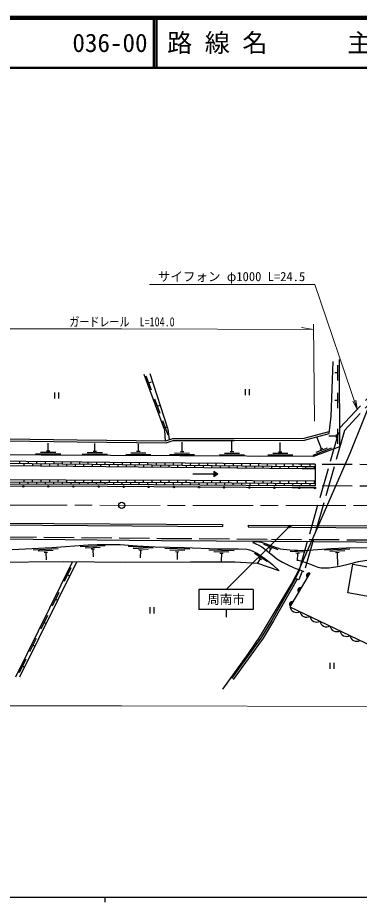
# Model space of a CAD drawing. Units: millimetres at full size, sheet at 1:1000; details may follow other scales. Extents: x 40000 to 680000, y 20000 to 380000.
# Drawn here: x 150626 to 218650, y 204000 to 380000 of the extents above; entities that cross this region are included whole.
import ezdxf
from ezdxf.enums import TextEntityAlignment as Align

# ---------------------------------------------------------------- set-up
doc = ezdxf.new("R2010")
doc.units = ezdxf.units.MM
doc.header["$LTSCALE"] = 1000
doc.linetypes.add('CHAIN', pattern=[18.5, 12, -1.5, 3.5, -1.5])
doc.linetypes.add('DASHED', pattern=[7.5, 6, -1.5])
for name, color, linetype, lineweight in [('M-BGD', 7, 'Continuous', 25), ('M-BMK', 2, 'CHAIN', 13), ('M-BMK-ROW', 30, 'Continuous', 25), ('M-BMK-SRVR', 3, 'Continuous', 25), ('M-STR-HTXT', 7, 'Continuous', 13), ('M-STR-STRC', 7, 'Continuous', 25), ('M-TTL', 2, 'Continuous', 140), ('M-TTL-BAND', 7, 'Continuous', 25), ('M-TTL-LINE', 7, 'Continuous', 50)]:
    doc.layers.add(name, color=color, linetype=linetype, lineweight=lineweight)
doc.layers.add('M-TTL-TXT', color=7, linetype='Continuous')
doc.styles.add('ＭＳ ゴシック', font='')
doc.styles.get('ＭＳ ゴシック').set_extended_font_data('MS Gothic')

# ---------------------------------------------------------------- blocks, each defined once
blk = doc.blocks.new('open_arrow')
at = {"color": 0, "linetype": 'Continuous', "lineweight": -2}
blk.add_lwpolyline([(7.5, 1.25), (0, 0), (7.5, -1.25)], dxfattribs=at)

msp = doc.modelspace()

# ---------------------------------------------------------------- hatches: boundary and pattern name
at = {"layer": 'M-BGD'}
for points in [[(189674, 288683), (190474, 289183), (189674, 289683)], [(151879, 286760, -0.41421), (151729, 286610, -0.41421), (151579, 286761, -1)], [(156879, 286749, -0.41421), (156729, 286599, -0.41421), (156579, 286749, -1)], [(161879, 286738, -0.41421), (161729, 286588, -0.41421), (161579, 286738, -1)], [(166879, 286726, -0.41421), (166729, 286577, -0.41421), (166579, 286727, -1)], [(171879, 286699, -0.41421), (171728, 286550, -0.41421), (171579, 286701, -1)], [(176879, 286664, -0.41421), (176728, 286515, -0.41421), (176579, 286666, -1)], [(181879, 286629, -0.41421), (181728, 286480, -0.41421), (181579, 286631, -1)], [(186879, 286594, -0.41421), (186728, 286445, -0.41421), (186579, 286596, -1)], [(191879, 286559, -0.41421), (191728, 286410, -0.41421), (191579, 286561, -1)], [(196879, 286524, -0.41421), (196728, 286375, -0.41421), (196579, 286527, -1)], [(201879, 286490, -0.41421), (201728, 286341, -0.41421), (201579, 286492, -1)], [(206879, 286456, -0.41421), (206728, 286307, -0.41421), (206579, 286458, -1)], [(209991, 286439, -0.41421), (209841, 286289, -0.41421), (209691, 286440, -1)], [(208291, 268622, -0.82183), (208796, 269474)], [(206570, 265720, -0.82183), (207075, 266572)], [(204918, 262935, -0.82183), (205423, 263787)]]:
    msp.add_hatch(color=256, dxfattribs=at).paths.add_polyline_path(points)
at = {"layer": 'M-STR-HTXT'}
msp.add_hatch(color=256, dxfattribs=at).paths.add_polyline_path([(204978, 278905, -1), (204539, 278666, -1)])

# ---------------------------------------------------------------- linework, layer by layer
at = {"layer": 'M-BGD'}
for p, q in [((214361, 307849), (214358, 310849)), ((176175, 308776), (177220, 305964)), ((214360, 309349), (213760, 309348)), ((176698, 307370), (177260, 307579)), ((157963, 305450), (157963, 304250)), ((158763, 305450), (158763, 304250)), ((195910, 306086), (195910, 304886)), ((196710, 306086), (196710, 304886)), ((214368, 302332), (214365, 305332)), ((177898, 304141), (178943, 301329)), ((178420, 302735), (178967, 302939)), ((214366, 303832), (213766, 303831)), ((179493, 299849), (180538, 297037)), ((180016, 298443), (180387, 298581)), ((214377, 295230), (214373, 298230)), ((193282, 293663), (193274, 295875)), ((211101, 294254), (210173, 296609)), ((214075, 296730), (212575, 296728)), ((214076, 296380), (214075, 297080)), ((156703, 293835), (156711, 295335)), ((165991, 293786), (165999, 295286)), ((174665, 293740), (174673, 295240)), ((183365, 293694), (183378, 295521)), ((202903, 293633), (202895, 295481)), ((209436, 292993), (213185, 294389)), ((210081, 293554), (212330, 294391)), ((210839, 294156), (211364, 294351)), ((154200, 293249), (159200, 293222)), ((155202, 293543), (158201, 293527)), ((156353, 293837), (157053, 293834)), ((163488, 293199), (168488, 293172)), ((164489, 293494), (167489, 293478)), ((165641, 293788), (166341, 293784)), ((172162, 293153), (177162, 293126)), ((173163, 293448), (176163, 293432)), ((174315, 293741), (175015, 293738)), ((180864, 293102), (185864, 293086)), ((181865, 293399), (184864, 293389)), ((183015, 293695), (183715, 293693)), ((190780, 293071), (195780, 293056)), ((191781, 293368), (194781, 293359)), ((192932, 293664), (193632, 293662)), ((200401, 293041), (205401, 293026)), ((201402, 293338), (204402, 293329)), ((202553, 293634), (203253, 293632)), ((151006, 291727), (151004, 291328)), ((151854, 291319), (151851, 290889)), ((152706, 291709), (152704, 291310)), ((153554, 291301), (153551, 290871)), ((154406, 291691), (154404, 291291)), ((155254, 291282), (155251, 290852)), ((156106, 291672), (156104, 291273)), ((156954, 291264), (156951, 290834)), ((157806, 291654), (157803, 291255)), ((158653, 291245), (158651, 290815)), ((159506, 291636), (159503, 291236)), ((160353, 291227), (160351, 290797)), ((161206, 291617), (161203, 291218)), ((162053, 291209), (162051, 290779)), ((162906, 291599), (162903, 291199)), ((163753, 291190), (163751, 290760)), ((164606, 291581), (164603, 291181)), ((165453, 291172), (165450, 290742)), ((166306, 291562), (166303, 291162)), ((167153, 291153), (167150, 290723)), ((168005, 291544), (168003, 291144)), ((168853, 291135), (168850, 290705)), ((169705, 291526), (169703, 291126)), ((170553, 291116), (170550, 290686)), ((171405, 291510), (171403, 291107)), ((172253, 291098), (172250, 290668)), ((173105, 291493), (173103, 291089)), ((173953, 291080), (173950, 290650)), ((174805, 291476), (174803, 291070)), ((175653, 291061), (175650, 290631)), ((176505, 291460), (176503, 291052)), ((177353, 291043), (177350, 290613)), ((178205, 291443), (178202, 291034)), ((179052, 291024), (179050, 290594)), ((179905, 291426), (179902, 291015)), ((180752, 291006), (180750, 290576)), ((181605, 291410), (181602, 290997)), ((182452, 290987), (182450, 290557)), ((183305, 291393), (183302, 290978)), ((184152, 290969), (184150, 290539)), ((185005, 291376), (185002, 290960)), ((185852, 290951), (185849, 290521)), ((186705, 291360), (186702, 290941)), ((187552, 290932), (187549, 290502)), ((188405, 291343), (188402, 290923)), ((189252, 290914), (189249, 290484)), ((190105, 291326), (190102, 290905)), ((190952, 290895), (190949, 290465)), ((191804, 291310), (191802, 290886)), ((192652, 290877), (192649, 290447)), ((193504, 291293), (193502, 290868)), ((194352, 290859), (194349, 290429)), ((195204, 291276), (195202, 290849)), ((196052, 290840), (196049, 290410)), ((196904, 291260), (196902, 290831)), ((197752, 290822), (197749, 290392)), ((198604, 291243), (198602, 290812)), ((199451, 290803), (199449, 290373)), ((200304, 291226), (200301, 290794)), ((201151, 290785), (201149, 290355)), ((202004, 291210), (202001, 290776)), ((202851, 290766), (202849, 290336)), ((203704, 291193), (203701, 290757)), ((204551, 290748), (204549, 290318)), ((205404, 291177), (205401, 290739)), ((206251, 290730), (206248, 290300)), ((207104, 291161), (207101, 290720)), ((207951, 290716), (207948, 290286)), ((208804, 291149), (208801, 290713)), ((209651, 290710), (209648, 290280)), ((209868, 291141), (209843, 286839)), ((189674, 289183), (185474, 289183)), ((189674, 289683), (189674, 288683)), ((190474, 289183), (189674, 289683)), ((190474, 289183), (189674, 288683)), ((150981, 287633), (150978, 287162)), ((151833, 288060), (151831, 287630)), ((152681, 287628), (152678, 287158)), ((153533, 288055), (153531, 287625)), ((154381, 287622), (154378, 287154)), ((155233, 288050), (155231, 287620)), ((156081, 287617), (156078, 287151)), ((156933, 288045), (156931, 287615)), ((157781, 287612), (157778, 287147)), ((158633, 288039), (158631, 287609)), ((159481, 287607), (159478, 287143)), ((160333, 288034), (160331, 287604)), ((161181, 287601), (161178, 287139)), ((162033, 288029), (162031, 287599)), ((162881, 287596), (162878, 287135)), ((163733, 288024), (163731, 287594)), ((164581, 287591), (164578, 287131)), ((165433, 288018), (165431, 287588)), ((166281, 287586), (166278, 287128)), ((167133, 288013), (167131, 287583)), ((167981, 287580), (167978, 287124)), ((168833, 288008), (168831, 287578)), ((169681, 287575), (169678, 287114)), ((170533, 288003), (170531, 287573)), ((171381, 287570), (171378, 287102)), ((172233, 287997), (172231, 287567)), ((173081, 287565), (173078, 287091)), ((173933, 287992), (173931, 287562)), ((174781, 287560), (174778, 287079)), ((175633, 287987), (175631, 287557)), ((176481, 287554), (176478, 287067)), ((177333, 287982), (177331, 287552)), ((178181, 287549), (178178, 287055)), ((179033, 287976), (179031, 287546)), ((179881, 287544), (179878, 287043)), ((180733, 287971), (180731, 287541)), ((181581, 287539), (181578, 287031)), ((182433, 287966), (182431, 287536)), ((183281, 287533), (183278, 287019)), ((184133, 287961), (184131, 287531)), ((184981, 287528), (184978, 287008)), ((185833, 287955), (185831, 287522)), ((186681, 287516), (186678, 286996)), ((187533, 287949), (187531, 287510)), ((188381, 287504), (188377, 286984)), ((189233, 287942), (189231, 287498)), ((190081, 287491), (190077, 286972)), ((190933, 287936), (190931, 287485)), ((191781, 287479), (191777, 286960)), ((192633, 287930), (192631, 287473)), ((193481, 287467), (193477, 286948)), ((194333, 287923), (194331, 287461)), ((195181, 287455), (195177, 286936)), ((196033, 287917), (196031, 287449)), ((196880, 287443), (196877, 286924)), ((197733, 287911), (197730, 287436)), ((198580, 287430), (198577, 286913)), ((199433, 287904), (199430, 287424)), ((200280, 287418), (200277, 286901)), ((201133, 287898), (201130, 287412)), ((201980, 287406), (201977, 286889)), ((202833, 287892), (202830, 287400)), ((203680, 287394), (203677, 286877)), ((204533, 287885), (204530, 287388)), ((205380, 287382), (205377, 286865)), ((206233, 287879), (206230, 287375)), ((207080, 287369), (207077, 286855)), ((207933, 287873), (207930, 287363)), ((208780, 287357), (208777, 286845)), ((209633, 287866), (209630, 287351)), ((94160, 279388), (191398, 278799)), ((94162, 279738), (191400, 279149)), ((191400, 279149), (191398, 278799)), ((196540, 279063), (196537, 278713)), ((196537, 278713), (257028, 278287)), ((196540, 279063), (257031, 278637)), ((168058, 274943), (163062, 274748)), ((167070, 274604), (164073, 274487)), ((177614, 274442), (172625, 274770)), ((202460, 274133), (199650, 275184)), ((158705, 274331), (153711, 274087)), ((157721, 273983), (154724, 273836)), ((156587, 273627), (155887, 273593)), ((156237, 273610), (156310, 272112)), ((165933, 274259), (165233, 274232)), ((165583, 274246), (165642, 272747)), ((176597, 274208), (173603, 274405)), ((175430, 273984), (174731, 274030)), ((175080, 274007), (174982, 272511)), ((184906, 274237), (179907, 274372)), ((183898, 273964), (180899, 274045)), ((182740, 273695), (182040, 273714)), ((182390, 273705), (182350, 272205)), ((193708, 273956), (188709, 274054)), ((192702, 273675), (189703, 273734)), ((191547, 273398), (190847, 273412)), ((191197, 273405), (191167, 271905)), ((200329, 271800), (197776, 273376)), ((201278, 274255), (200622, 274501)), ((200950, 274378), (200667, 273621)), ((207885, 273631), (204891, 273827)), ((206718, 273407), (206019, 273453)), ((206368, 273430), (206271, 271933)), ((216746, 274252), (211750, 274058)), ((215758, 273913), (212760, 273797)), ((214621, 273569), (213921, 273542)), ((214271, 273555), (214308, 271039)), ((161477, 271694), (150175, 248815)), ((162318, 271687), (151016, 248808)), ((198895, 272332), (198335, 271426)), ((199193, 272149), (198597, 272516)), ((161231, 270519), (159902, 267829)), ((208807, 269491), (204838, 262801)), ((208291, 268622), (208796, 269474)), ((160567, 269174), (160976, 268972)), ((206570, 265720), (207075, 266572)), ((158817, 265632), (157488, 262942)), ((158152, 264287), (158562, 264085)), ((176923, 262689), (176923, 261489)), ((177723, 262689), (177723, 261489)), ((204838, 262801), (240615, 245606)), ((204918, 262935), (205423, 263787)), ((156553, 261050), (155224, 258360)), ((155889, 259705), (156298, 259502)), ((154303, 256495), (152974, 253805)), ((153639, 255150), (154048, 254948)), ((152262, 252362), (150933, 249673)), ((151597, 251017), (152007, 250815)), ((212780, 251636), (212780, 250436)), ((213580, 251636), (213580, 250436))]:
    msp.add_line(p, q, dxfattribs=at)
at = {"layer": 'M-BGD', "linetype": 'DASHED'}
for p, q in [((224735, 291034), (209868, 291141)), ((224737, 286752), (209843, 286839))]:
    msp.add_line(p, q, dxfattribs=at)
at = {"layer": 'M-BGD'}
for points in [[(214656, 311995), (214678, 294625), (209542, 292713), (182903, 292796), (127657, 293090), (101149, 293228), (101299, 293959), (102650, 298363), (106520, 309149)], [(103704, 295350), (113649, 295110), (124288, 294663), (125245, 295318), (142518, 295246), (143660, 295850), (162453, 295582), (180162, 295415), (181586, 295878), (193701, 295875), (207709, 295942), (212614, 297267), (213055, 300742), (213463, 311577)], [(175749, 309060), (179805, 298149), (179879, 297877), (179997, 295816)], [(176915, 309241), (180468, 298330), (180543, 298058), (180812, 296047)], [(103704, 295750), (113662, 295510), (124172, 295068), (125122, 295719), (142420, 295646), (143563, 296251), (162458, 295982), (180101, 295815), (181522, 296278), (193700, 296275), (207655, 296341), (212669, 297696)], [(209868, 291141), (206543, 291165), (168998, 291533), (124419, 292014), (102443, 292209), (101492, 289757), (101967, 289141)], [(101683, 289510), (102835, 291875), (135523, 291496), (207255, 290719), (209866, 290710)], [(102114, 289414), (103102, 291442), (135518, 291066), (207252, 290289), (209863, 290280)], [(209843, 286839), (205259, 286866), (168481, 287123), (133164, 287202), (105709, 287271), (105053, 287830), (105392, 288301), (135408, 288111), (184993, 287958), (209849, 287865)], [(105053, 287830), (135406, 287681), (184992, 287528), (209846, 287349)], [(209841, 286439), (205256, 286466), (168479, 286723), (133163, 286802), (106730, 286868)], [(92311, 276637), (98812, 276720), (116190, 276534), (140861, 276365), (179265, 276013), (201149, 275835), (226563, 275679), (231086, 275555), (237295, 275154), (246601, 274569), (255336, 274627), (272798, 274727), (294286, 274767), (323317, 275164), (348665, 275615), (379462, 276249), (379965, 276254), (396773, 275109), (404538, 274471)], [(149528, 274183), (157404, 274568), (164674, 275111), (166422, 275179), (168190, 275179), (171006, 275186), (174420, 274951), (177983, 274724), (183796, 274567), (190467, 274305), (194624, 274305), (196220, 274235), (196766, 274155), (197316, 273956), (198246, 273438), (199575, 272618), (201366, 271192), (202688, 269954), (198419, 271421), (193840, 271665), (185006, 271665), (172194, 271608), (159667, 271709), (118412, 271364)], [(197424, 275598), (197593, 275699), (197768, 275741), (198038, 275764), (198345, 275764), (198717, 275731), (199122, 275623), (200101, 275336), (202063, 274602), (202558, 274432), (202917, 274338), (203487, 274244), (204238, 274178), (204814, 274128), (205743, 274072), (206408, 274029), (207313, 274021), (208586, 274092), (212993, 274406), (216023, 274524), (223385, 274623)], [(197424, 275598), (198076, 275339), (198631, 275079), (199228, 274714), (200104, 274080), (201383, 273037), (202231, 272341), (203324, 271692), (204391, 271128), (205706, 270522), (206717, 270129)], [(206284, 272141), (208024, 271579), (208741, 271366), (210393, 270697), (211021, 270545), (212547, 270545), (214752, 270865), (216673, 271336), (218473, 271782), (221009, 272223), (222215, 272317), (223576, 272317), (226170, 272335), (227752, 272417), (231468, 272941), (232840, 273117), (232863, 273116)], [(207296, 269876), (206625, 268179), (205968, 268428), (206759, 270096)], [(205968, 268428), (201263, 260144), (199175, 256734), (193220, 248504)], [(206296, 268303), (201570, 259981), (199474, 256559), (193513, 248321)]]:
    msp.add_lwpolyline(points, dxfattribs=at)
at = {"layer": 'M-BGD', "linetype": 'DASHED'}
for points in [[(223933, 306725), (215682, 297873), (207644, 269733), (206713, 270115), (214787, 298378), (223201, 307406)], [(99596, 277111), (116194, 276934), (140865, 276765), (179269, 276413), (201152, 276235), (226570, 276079), (231105, 275954), (237320, 275554), (246612, 274969), (255334, 275027), (272796, 275127), (294283, 275167), (323310, 275564), (348657, 276015), (379456, 276649), (379977, 276654), (396802, 275508), (404550, 274871)]]:
    msp.add_lwpolyline(points, dxfattribs=at)
at = {"layer": 'M-BGD'}
msp.add_lwpolyline([(217378, 271278), (227431, 269459), (226398, 263750), (216345, 265570)], close=True, dxfattribs=at)
for centre in [(151729, 286760), (156729, 286749), (161729, 286738), (166729, 286727), (171729, 286700), (176729, 286665), (181729, 286630), (186729, 286595), (191729, 286560), (196729, 286525), (201729, 286491), (206729, 286457), (209841, 286439)]:
    msp.add_circle(centre, 150, dxfattribs=at)
for centre, radius, start, end in [((208628, 268998), 505, 70.49627, 228.15446), ((206907, 266096), 505, 70.49627, 228.15446), ((205254, 263311), 505, 70.49627, 228.15446), ((206166, 263016), 1345, 189.21504, 299.44529), ((208155, 262060), 1345, 189.21504, 299.44529), ((210144, 261104), 1345, 189.21504, 299.44529), ((212133, 260148), 1345, 189.21504, 299.44529), ((214123, 259192), 1345, 189.21504, 299.44529), ((216112, 258236), 1345, 189.21504, 299.44529), ((218101, 257280), 1345, 189.21504, 299.44529)]:
    msp.add_arc(centre, radius, start, end, dxfattribs=at)
at = {"layer": 'M-BMK'}
msp.add_lwpolyline([(464584, 285256), (371352, 283347), (271487, 282851), (71820, 283108)], dxfattribs=at)
at = {"layer": 'M-BMK-ROW'}
msp.add_lwpolyline([(191473, 246410), (196568, 253503), (199000, 257024), (201565, 261317), (205149, 267295), (206777, 270447), (216817, 293348), (222291, 306898), (228620, 324383)], dxfattribs=at)
at = {"layer": 'M-BMK-SRVR'}
msp.add_circle((171347, 282980), 600, dxfattribs=at)
at = {"layer": 'M-STR-HTXT'}
for p, q in [((209708, 299752), (209530, 318993)), ((209539, 317993), (207109, 318340)), ((204759, 278786), (192108, 266229))]:
    msp.add_line(p, q, dxfattribs=at)
for points in [[(218254, 302099), (209780, 326935), (176880, 326935)], [(209539, 317993), (171392, 318081), (106315, 318099)], [(99378, 243100), (171296, 243081), (271541, 242851), (371861, 243349), (465441, 245265), (474743, 245424), (484920, 245504), (493303, 245496), (502425, 245413), (511665, 245248), (519154, 245055), (528093, 244756), (534465, 244497), (541072, 244187), (550138, 243695), (561101, 242996), (569486, 242384)]]:
    msp.add_lwpolyline(points, dxfattribs=at)
msp.add_circle((204759, 278786), 250, dxfattribs=at)
at = {"layer": 'M-STR-STRC'}
for p, q in [((197511, 266229), (186705, 266229)), ((186705, 266229), (186705, 262229)), ((197511, 266229), (197511, 262229)), ((197511, 262229), (186705, 262229)), ((192108, 262229), (192108, 260729))]:
    msp.add_line(p, q, dxfattribs=at)
at = {"layer": 'M-TTL'}
msp.add_line((680000, 380000), (40000, 380000), dxfattribs=at)
at = {"layer": 'M-TTL-BAND'}
for p, q in [((40000, 205000), (579000, 205000)), ((168000, 205000), (168000, 204000))]:
    msp.add_line(p, q, dxfattribs=at)
at = {"layer": 'M-TTL-LINE'}
for p, q in [((177750, 380000), (177750, 370000)), ((178250, 380000), (178250, 370000)), ((40000, 370000), (680000, 370000))]:
    msp.add_line(p, q, dxfattribs=at)

# ---------------------------------------------------------------- block references
at = {"layer": 'M-STR-HTXT', "xscale": 240, "yscale": 240, "rotation": 108.8}
msp.add_blockref('open_arrow', (218254, 302099), dxfattribs=at)

# ---------------------------------------------------------------- texts
at = {"layer": 'M-STR-HTXT', "style": 'ＭＳ ゴシック'}
msp.add_text('サイフォン φ1000 L=24.5', height=1833, dxfattribs=at).set_placement((207880, 327035), align=Align.BOTTOM_RIGHT)
at = {"layer": 'M-STR-HTXT', "style": 'ＭＳ ゴシック', "width": 0.8}
msp.add_text('ガードレール\u3000L=104.0', height=1833, dxfattribs=at).set_placement((171392, 318029), align=Align.BOTTOM_CENTER)
at = {"layer": 'M-STR-STRC', "style": 'ＭＳ ゴシック'}
msp.add_text('周南市', height=1833, dxfattribs=at).set_placement((192108, 264265), align=Align.MIDDLE_CENTER)
at = {"layer": 'M-TTL-TXT', "style": 'ＭＳ ゴシック'}
for s, p in [('036-00', (161521, 375000)), ('路 線 名', (180380, 375000)), ('主要地方道\u3000徳山光線', (216234, 375000))]:
    msp.add_text(s, height=3666, dxfattribs=at).set_placement(p, align=Align.MIDDLE_LEFT)

doc.saveas('drawing.dxf')
